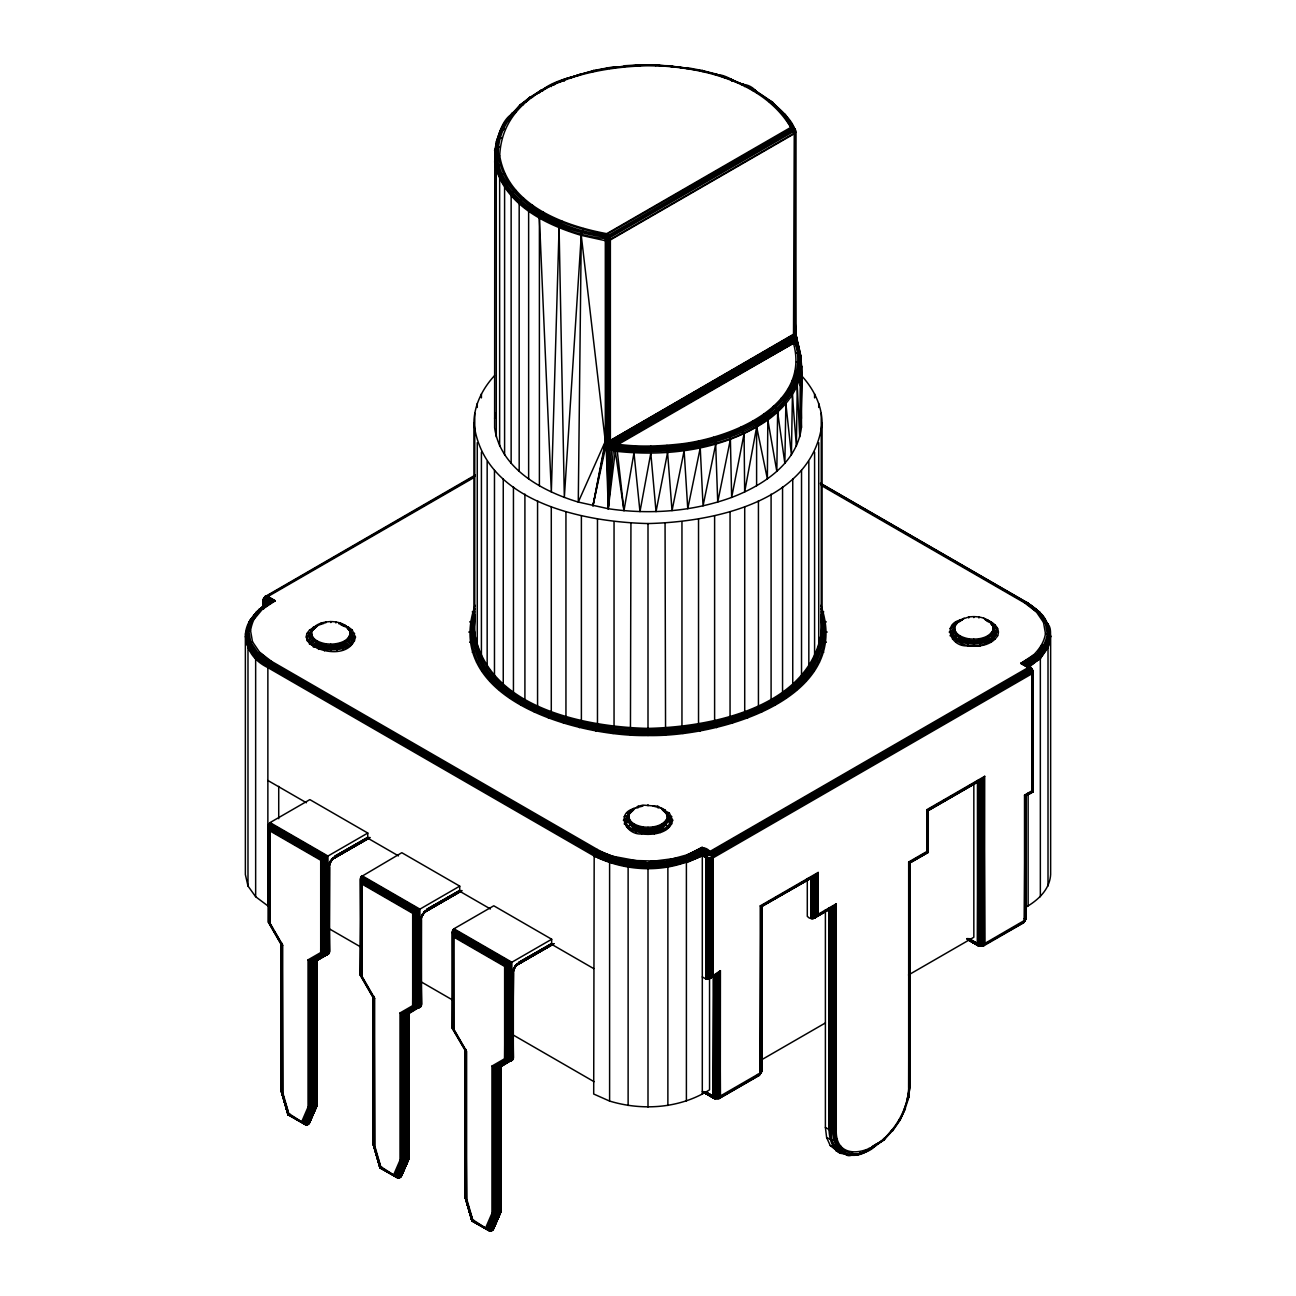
<?xml version="1.0" encoding="UTF-8"?>
<svg xmlns="http://www.w3.org/2000/svg" width="1296" height="1296" viewBox="0 0 1296 1296"><rect width="100%" height="100%" fill="white"/><g stroke="black" fill="none" stroke-linecap="round" stroke-linejoin="round"><path stroke-width="1.5" d="M263.396 609.331L264.368 597.618L262.91 599.951L262.91 607.937L262.91 599.951L265.307 596.29L267.867 596.549L275.238 600.793C260.739 607.63 245.43 618.257 245.365 636.255L245.365 874.541L247.99 886.01L255.652 896.719L267.867 905.888L267.867 667.602L268.92 664.038L271.48 661.333L597.31 849.447C629.321 867.121 670.486 867.38 702.254 849.026L710.483 852.233L1029.073 668.299L1029.073 667.213L1023.338 663.649L1020.875 663.358L1024.958 662.774C1036.055 656.699 1045.483 646.817 1047.233 633.841L1045.208 622.339L1037.869 611.566L1026.335 602.332L1024.52 602.818L821.308 485.498M309.955 1119.874L309.712 1122.336L316.775 1105.877L316.775 958.813L316.775 1105.877L309.29 1123.357L306.569 1125.025L288.781 1113.507L282.706 1092.479L282.706 945.238L270.038 923.287L268.547 922.509L268.661 824.677L270.038 822.604L309.857 799.616L367.789 833.053L367.691 838.123L331.549 859.248L328.925 863.849L327.953 868.595L327.256 954.601L325.328 954.812L320.711 952.56L320.711 860.22L367.789 833.053M268.92 867.753L268.855 921.748L272.743 928.503M274.703 931.889L281.524 943.699L281.281 1091.345L288.085 1114.835L305.613 1124.863L313.486 1108.517L313.729 962.102L328.666 953.743L329.395 952.317L328.909 863.833L328.536 941.042M268.985 823.77L326.43 856.931L326.398 954.779L325.474 857.482L268.661 824.677L268.596 922.153L281.702 944.995L281.621 1091.864L288.085 1114.835L289.948 1114.187M282.706 945.238L281.362 944.752L268.547 922.509L268.531 825.779L269.39 829.683L269.487 923.206L282.155 945.157L282.107 1092.22L288.036 1114.592L303.637 1123.6L311.267 1108.485L311.526 961.924L324.194 954.617L324.454 858.065L268.531 825.779L268.661 824.677M325.474 857.482L325.328 954.812L312.66 962.118L312.401 1108.598L304.657 1124.41L311.267 1108.485L310.279 961.47L322.947 954.164L322.461 859.216L268.888 828.29L269.033 923.044L269.39 829.683L321.505 859.766L320.711 952.56L308.043 959.866L310.279 961.47L310.149 1108.226L303.637 1123.6M330.48 861.694L328.779 867.98L328.666 953.743L314.588 961.924L314.458 1108.291L307.363 1124.928L304.074 1123.033M270.038 822.604L327.953 856.04L327.953 954.293L327.256 856.445L269.455 823.073M321.473 956.885L329.395 952.317L329.459 866.506L329.152 953.062L315.284 961.6L310.279 961.47M330.82 651.305L330.82 644.177C338.305 643.966 349.013 641.666 350.357 632.885L351.864 635.85L355.477 637.065C347.458 670.453 273.116 638.069 324.13 623.344M330.82 622.582L330.82 621.594C339.228 621.562 350.374 625.045 351.054 634.975C347.134 652.795 305.986 650.381 311.931 629.969C315.722 623.522 323.887 621.821 330.82 621.594M401.906 1172.977L401.663 1175.44L408.726 1158.98L408.742 1011.901L408.726 1158.98L401.242 1176.444L398.52 1178.113L380.732 1166.611L374.657 1145.567L374.657 998.325L361.989 976.39L360.499 975.596L360.936 876.857L401.809 852.703L459.74 886.14L459.643 891.211L423.5 912.335L461.992 890.595L424.278 912.481M459.74 886.14L412.679 913.324L412.679 1005.647L417.296 1007.899L418.349 1007.883L417.425 910.57L360.612 877.765L360.547 975.24L373.653 998.082L373.588 1144.951L380.036 1167.939L397.58 1177.951L405.437 1161.605L405.68 1015.189L421.362 1005.404L420.86 916.92L427.162 909.144L459.74 890.32M360.612 877.765L360.806 974.851L374.107 998.244L374.058 1145.308L380.003 1167.696L395.588 1176.703L403.218 1161.589L403.477 1015.011L416.162 1007.705L416.421 911.153L360.499 878.866L360.499 975.596L373.313 997.855L374.657 998.325M360.499 878.866L361.341 882.77L413.456 912.87L412.679 1005.647L400.01 1012.97L402.246 1014.557L402.1 1161.313L395.588 1176.703M421.378 917.519L421.103 1006.15L406.539 1015.011L406.409 1161.378L399.314 1178.015L396.041 1176.12M360.499 975.596L360.936 876.857L418.381 910.019L418.349 1007.883L420.617 1006.83L420.73 921.067L422.447 914.782M418.381 910.019L419.207 1007.689L419.224 909.533L361.406 876.161M407.592 1063.66L407.786 1013.456L407.851 1156.583L408.677 1158.089L402.651 1172.459L408.726 1158.98L408.677 1012.727L407.252 1014.687L404.627 1015.205L404.352 1161.686L396.608 1177.497L403.218 1161.589L402.246 1014.557L404.627 1015.205L421.362 1005.404L420.73 918.103L423.954 913.356L423.533 912.352M500.693 1064.988L500.677 1212.068L493.193 1229.531L490.487 1231.2L472.684 1219.698L466.625 1198.67L466.625 1051.429L453.956 1029.478L452.45 1028.684L452.579 930.868L453.956 928.778L493.776 905.791L551.691 939.244L551.61 944.298L515.468 965.423L553.959 943.699M551.691 939.244L504.63 966.411L504.63 1058.735L509.247 1060.987L511.159 1060.776L510.332 963.122L452.887 929.945L452.758 1027.939L464.454 1048.189M510.316 1060.97L509.393 963.657L452.579 930.868L452.45 1028.684L465.604 1051.186L465.539 1198.039L472.003 1221.026L489.532 1231.038L497.405 1214.708L497.648 1068.277L510.316 1060.97L510.332 963.122M452.579 930.868L452.515 1028.327L466.074 1051.331L466.025 1198.395L471.955 1220.783L487.555 1229.791L495.169 1214.676L495.445 1068.115L508.113 1060.792L508.372 964.256L452.45 931.97L452.936 1029.235L453.308 935.874L452.45 931.97M453.308 935.874L453.389 1029.38L453.308 935.874L505.424 965.957L504.63 1058.735L491.962 1066.057L494.197 1067.661L494.068 1214.401L487.555 1229.791M512.568 1009.211L512.811 970.007L513.313 1058.508L498.49 1068.098L498.361 1214.482L491.265 1231.103L487.993 1229.207M551.691 943.423L519.113 962.231L515.5 965.439L513.54 970.024L512.584 1059.917L511.159 1060.776L511.175 962.636L453.373 929.248M513.362 1057.682L512.681 971.206L513.313 1058.508L513.346 970.607M968.161 939.875L978.512 945.869L983.632 945.869L1023.451 922.865L1025.849 919.204L1025.93 795.938L1033.252 791.791L1033.252 671.782L1031.276 671.506L712.687 855.441L709.544 858.681L709.43 978.755L706.628 979.322L702.302 976.957M703.744 1092.382L714.226 1098.441L719.345 1098.441L759.164 1075.453L761.562 1071.792L761.611 906.682L815.443 875.659L818.165 872.451L818.165 914.247C816.221 918.508 810.713 920.516 807.295 916.337L807.295 878.526M719.458 1097.599L760.104 1074.125L761.562 1071.792L761.643 906.714L761.724 1071.014L759.748 1074.919L718.6 1098.684L714.971 1098.684L702.967 1091.767L714.971 1098.684M868.838 1148.353L868.352 1150.168C852.865 1162.382 828.306 1151.804 831.319 1130.306L831.497 908.14L836.26 903.798L836.26 1129.545C834.997 1161.686 869.519 1154.023 884.52 1138.034L884.115 1139.881L872.467 1146.263M868.725 1149.374C853.789 1160.892 832.68 1148.71 835.191 1130.015L835.466 904.997L817.371 915.446L817.371 873.65L760.882 906.26L760.104 1074.125L761.724 1071.014L761.724 906.763L760.234 905.888L818.165 872.451M909.063 1088.008L909.727 862.601L927.92 852.201L927.823 810.356L982.951 778.621L984.701 776.304L984.571 944.525L983.632 945.869L978.512 945.869L968.031 939.794M967.108 938.531L977.573 944.525L979.744 944.282L979.938 780.629L982.951 778.621L983.632 943.99L984.571 944.525L978.512 943.99L968.695 938.563M268.888 828.29L268.693 922.817L268.531 825.779M360.644 975.904L360.855 881.377L414.428 912.303L414.914 1007.251L402.246 1014.557M417.425 910.57L417.296 1007.899L416.421 911.153M452.596 1028.992L452.806 934.465L506.38 965.407L506.866 1060.339L494.197 1067.661L495.169 1214.676L488.56 1230.584L496.319 1214.773L496.579 1068.309L509.247 1060.987L509.393 963.657M494.197 1067.661L499.203 1067.791L513.054 1059.237L513.378 972.68M796.311 338.45L798.514 346.826L796.311 338.45C806.193 367.141 800.021 397.937 801.382 427.696C796.91 463.514 762.728 485.627 731.657 497.421C692.372 511.742 649.474 514.771 608.245 508.712L608.375 447.476L605.313 441.353L581.256 235.37C546.831 225.083 507.951 206.307 496.287 169.371C494.732 164.948 492.415 156.006 499.721 155.812C502.702 82.798 597.748 65.108 655.776 65.723C707.454 67.781 769.549 84.029 794.254 133.763L793.492 343.229C810.778 405.94 731.722 437.319 682.927 443.669C659.632 446.359 635.445 447.46 612.376 443.345C611.356 442.795 610.384 441.839 610.367 440.608L610.367 239.938L609.298 236.374L606.739 233.669C563.711 225.698 507.757 205.157 499.721 155.812M245.365 636.255L247.617 645.894L255.652 658.433L267.98 666.452L593.811 854.566C622.436 868.223 655.954 870.313 686.2 860.998C693.311 860.22 702.254 848.086 706.984 858.292L706.628 979.322L705.931 857.822L708.604 852.233L1028.133 667.602L1031.276 667.894L1033.252 671.782L1031.762 673.871L713.173 857.822L708.215 858.584L702.302 855.733C668.315 871.576 627.685 871.592 593.698 855.733L267.867 667.602C236.714 652.39 241.688 618.014 268.79 602.851C270.459 601.247 272.905 600.809 275.125 600.793L267.867 596.549L264.724 600.437L264.222 606.836L262.91 599.951M704.57 1092.123L713.286 1097.113L715.457 1096.87L715.651 975.013L720.414 970.688L720.284 1097.113L719.345 1098.441L714.226 1098.441L702.319 1091.54M761.562 1071.792L761.368 906.552L761.044 1072.505L719.345 1096.578L719.62 971.887L709.43 978.755L717.692 973.895L718.114 1096.87L720.284 1097.113L713.286 1097.113L704.765 1092.155M845.802 1150.637L842.935 1153.165L840.65 1153.375L834.916 1148.062L831.303 1140.091L830.072 1130.015L830.558 908.318L831.497 908.14L832.631 1130.42C832.437 1141.371 838.026 1154.153 850.208 1155.416L852.557 1152.727M860.414 1151.95L859.459 1153.958C844.636 1158.948 832.648 1144.336 833.96 1130.306L834.511 906.131L812.446 918.767L812.446 876.955L815.443 875.659L815.443 917.455M967.351 938.579L977.573 944.525L984.701 943.52L983.907 777.503L927.418 810.113L927.418 851.926L909.306 862.375L908.674 1087.749C907.945 1107.853 897.367 1126.467 882.738 1139.864M907.556 1098.117L909.484 1087.133L909.808 862.666L909.986 1086.421L908.674 1087.749L908.674 862.002L926.77 851.553L926.77 809.741L984.701 776.304M968.306 939.94L978.512 945.869L977.573 944.525L978.512 943.99L978.982 780.808L979.938 780.629L981.072 944.379L984.215 945.335L977.945 945.335L967.513 939.325M983.632 943.99L983.907 777.503M984.701 943.52L1025.33 919.917L1025.654 795.776L1025.849 919.204L1024.391 921.537L982.012 945.999L979.258 946.096L967.253 939.179M266.927 596.144L271.852 601.198L262.343 609.282L253.886 619.472L250.582 619.974L247.066 631.622L249.14 643.399L256.64 654.415L269.665 662.936L595.512 851.067C628.333 868.304 669.449 867.316 702.286 850.743L707.729 853.157L711.358 853.157L1029.947 669.206L1029.947 667.116L1024.958 662.774L1023.16 663.617L1029.947 669.206L1031.762 673.871L1031.762 790.933L1024.52 795.112L1026.011 795.971L1026.011 918.443L1024.391 921.537L1025.168 795.485L1032.41 791.305L1032.572 670.307L1031.276 667.894L1023.338 663.649C1033.382 656.165 1043.572 646.591 1045.467 633.55L1043.491 622.323L1036.33 611.809L1025.46 602.413L1037.869 611.566C1046.196 615.551 1048.837 627.928 1050.635 636.255L1050.635 874.541C1049.728 889.753 1037.707 900.542 1025.249 907.573M1025.573 795.728L1032.896 791.597L1033.09 671.02L1031.632 668.687L1023.16 663.617M315.576 1026.626L315.819 960.368L315.884 1103.495L316.726 1105.002L310.684 1119.371L316.775 1105.877L316.726 959.639L315.997 1107.383L309.29 1123.357M361.989 976.39L361.989 884.05L361.341 882.77L360.985 976.147L360.58 880.097L415.384 911.752L416.162 1007.705M408.434 1013.472L407.948 1160.487L401.242 1176.444M420.552 976.131L420.73 918.103L421.411 1004.578L421.249 918.815L420.925 1002.877L420.471 1002.132M499.608 1100.693L499.738 1066.559L499.802 1209.67L500.677 1212.068L493.193 1229.531L500.434 1212.878L500.548 1066.138M710.872 858.584L711.423 977.2L712.103 858.292L713.043 856.656L710.872 858.584L710.451 978.075L709.544 858.681C692.339 846.936 708.766 842.675 713.173 857.822L713.173 1096.108L714.226 1098.441L703.226 1091.912M713.286 1097.113L714.226 1096.578L714.695 975.208L715.651 975.013L716.785 1096.967L719.928 1097.906L713.659 1097.906L703.436 1091.961M718.114 1096.87L718.664 973.021L708.912 978.545M796.603 343.975L795.112 321.489M796.457 361.908L800.069 363.172L801.576 366.136L801.382 427.696L800.782 355.363M835.466 904.997L836.26 1129.545L832.631 1130.42L829.019 1129.545L829.019 907.978L829.019 1129.545C829.294 1138.601 832 1148.936 840.65 1153.375M816.415 916.58L816.415 874.784L761.287 906.503L814.423 876.339L814.423 918.135L833.539 907.006L832.631 1130.42L832.518 907.686M974.641 782.768L978.156 780.743L977.573 944.525M984.571 944.525L982.4 944.282L982.951 778.621M269.487 923.206L269.39 829.683M322.947 954.164L323.433 858.665L268.612 827.01M414.914 1007.251L415.384 911.752M506.866 1060.339L507.352 964.84L452.531 933.185M820.368 483.214L1027.08 602.559L1038.987 611.777L1046.455 622.728L1048.513 634.441C1046.763 647.87 1036.719 657.639 1025.784 664.524L1030.693 667.359L1030.693 670.307L712.103 854.242C703.226 854.048 696.973 850.387 708.215 858.584L707.454 979.387L706.984 858.292M967.707 939.373L977.945 945.335L981.072 944.379L981.979 779.512L928.147 810.535M281.993 943.261L281.621 1091.864L288.295 1114.123L302.681 1122.433L309.047 1107.756L309.047 960.741L321.716 953.419L322.461 859.216M373.961 996.349L373.588 1144.951L380.246 1167.21L394.648 1175.537L400.999 1160.843L400.999 1013.828L413.667 1006.522L414.428 912.303M465.912 1049.436L465.539 1198.039L472.198 1220.314L486.599 1228.624L492.95 1213.947L492.95 1066.916L505.634 1059.61L506.38 965.407M720.414 970.688L712.379 976.066L713.173 857.822M713.659 1097.906L716.785 1096.967L717.692 973.895M763.846 413.975L766.665 416.502L767.831 420.001L767.362 478.856L756.491 426.076L752.992 420.957M419.207 1007.689L419.92 921.683L420.892 916.936M511.159 1060.776L511.871 974.77L512.843 970.024L515.5 965.439M715.651 975.013L708.41 979.193L709.544 858.681L1033.252 671.782L1031.632 668.687L1033.252 671.782M493.857 1226.065L493.63 1228.527L500.434 1212.878L500.207 1065.296L500.288 1210.334L496.708 1219.066M801.576 366.136L800.345 375.824L799.713 436.93L797.283 385.382L795.825 382.223L792.31 380.506M650.705 446.051L650.803 453.195L639.965 511.612L633.987 452.839L634.457 445.711M773.307 406.328L776.369 408.677L777.632 412.096L776.822 471.355L767.831 420.001C782.8 409.066 795.971 394.259 800.345 375.824M499.721 146.837L496.109 147.955L494.78 149.785L494.618 427.696C500.305 468.779 542.295 491.216 578.275 502.07L605.313 441.353L608.942 441.952C609.881 445.014 613.445 446.245 616.361 446.375C658.919 450.797 703.177 446.699 742.478 428.944C771.914 415.789 803.439 388.525 798.417 352.949C796.1 345.983 794.335 338.904 795.55 331.517C796.019 334.724 796.1 337.948 796.489 341.123C807.619 369.797 790.933 400.594 766.665 416.502C723.038 446.278 667.57 452.936 616.037 447.557C612.603 447.25 608.326 445.257 608.018 441.369L608.018 240.716L795.582 132.419C793.33 119.718 780.305 110.711 772.011 101.704L769.063 101.687M797.283 385.382L796.36 446.002L792.277 393.563L787.628 389.497M781.261 398.147L784.517 400.286L785.862 403.623L784.858 463.304L777.632 412.096M792.439 394.681L791.402 454.831L785.862 403.623M494.78 159.052C496.967 180.468 511.839 198.045 528.768 210.163C552.922 225.763 581.499 237.767 610.238 238.788L609.282 240.424L609.282 441.077C610.448 443.977 613.64 445.403 616.669 445.306C663.293 450.004 712.46 444.771 753.932 421.637C782.039 406.96 806.42 374.787 794.902 342.047C795.177 339.309 794.578 336.506 795.08 333.801L795.582 132.419L795.388 129.811L784.987 114.388L781.731 114.064M800.264 385.738L800.96 356.432L795.76 333.59L795.388 129.811L794.254 133.763L610.367 239.938L605.313 240.683L581.256 235.37L578.275 502.07L608.245 508.712L615.292 451.057L617.366 450.247C681.826 455.836 774.862 445.16 800.167 374.738L798.854 372.762L795.274 371.272M797.769 348.851L797.218 342.031L794.95 340.621L615.568 444.301L613.3 450.441L608.245 508.712L607.111 446.083L610.222 444.074L610.432 441.191L605.54 442.973L592.952 505.845L606.155 444.56L610.238 442.681M767.831 420.001C724.237 449.696 668.849 456.791 617.333 451.413C612.895 450.862 608.342 448.643 606.155 444.56L608.245 508.712L609.865 448.675L613.364 443.783L794.075 339.244L796.619 339.536L798.336 345.757M562.043 221.211L559.078 227.804L551.335 491.962L539.395 218.214L540.448 214.634L543.008 211.945M633.987 452.839L623.975 510.64L617.333 451.413L618.354 444.35L793.492 343.229L797.834 344.817L795.874 341.577L795.55 331.517M501.341 137.911L496.967 139.595C484.186 200.945 561.784 233.507 609.881 237.573L793.768 131.398L794.885 128.871L790.625 127.494L606.739 233.669L605.313 240.683L605.313 441.353L606.593 445.338L794.221 336.344L795.76 333.185L796.003 343.505L797.186 342.452L795.744 332.294M306.148 637.065L309.76 635.85L311.267 632.885C312.012 639.851 319.772 642.719 325.75 643.788L324.437 650.819M623.327 820.19L626.956 818.975L628.447 816.01C629.208 822.976 636.952 825.844 642.946 826.913L641.617 833.944C626 835.191 615.438 813.386 633.971 808.607M949.174 632.075L952.787 630.844L954.293 627.896C955.039 634.862 962.798 637.729 968.776 638.798L967.448 645.829C950.324 647.044 941.771 623.457 961.502 619.747L962.167 620.266M325.717 622.971L325.75 621.983M968.728 617.981L968.776 616.993C978.431 615.568 992.898 618.111 994.064 629.986C990.144 647.806 949.012 645.392 954.958 624.98L960.012 619.909L968.776 616.993M617.333 451.413C614.45 451.008 606.074 448.513 609.46 445.97L612.101 443.2L794.173 337.559L795.841 335.437L795.517 339.439M607.014 444.334L610.481 447.962L617.366 450.247L608.375 447.46L609.881 448.675C613.186 449.939 615.713 443.362 611.534 442.795L610.222 444.074L613.364 443.783L793.865 341.14L797.186 342.452L797.882 344.914L795.776 333.38M608.245 508.712L611.518 449.663L609.979 448.74L613.429 443.815L614.045 444.982L615.568 444.301L793.492 343.229L794.205 336.814L795.987 335.583M609.606 1101.065L593.698 1094.018L594.184 853.351L595.512 851.067L611.275 857.174L628.997 861.403L631.103 860.414L667.003 861.403L669.838 859.604L687.479 854.728L702.238 848.394L709.544 851.553L702.173 847.292L684.725 857.174L650.56 861.548L648 862.844L612.895 856.283L610.432 858.875L609.606 862.78L609.606 1101.065C642.541 1111.061 680.076 1108.469 709.544 1089.839L709.544 978.836M796.797 340.232L794.092 339.017L796.279 337.559L796.068 336.247M608.018 240.716L605.362 239.517L606.658 240.813L606.658 441.466L607.921 445.678L612.263 448.384C651.661 453.276 692.469 450.441 730.021 436.946C764.737 424.667 805.529 396.106 800.28 354.375L795.857 352.528M321.035 642.654L318.476 649.393M638.231 825.779L635.672 832.518M964.062 637.664L961.502 644.404M607.111 446.083C611.647 447.817 611.145 443.491 609.282 441.077L795.582 333.072L795.55 130.864L784.987 114.388M801.527 375.678C813.418 388.573 821.956 405.227 822.085 423.047L822.085 627.896C812.851 706.612 713.189 726.91 648 728.401C582.811 726.91 483.149 706.612 473.915 627.896L473.915 423.047C474.044 405.227 482.582 388.573 494.473 375.678M820.903 605.329C854.113 699.937 716.72 737.1 648 735.529C579.28 737.1 441.887 699.937 475.097 605.329M822.085 423.047C812.851 501.763 713.189 522.077 648 523.552C582.811 522.077 483.149 501.763 473.915 423.047M320.954 624.105L321.035 623.117M641.617 833.944C652.747 835.337 670.016 833.441 672.673 820.19L668.234 818.1L664.929 810.373L657.769 806.242L642.946 805.108L638.231 806.242L637.891 807.991M964.062 618.127L959.526 621.724M607.873 444.01L609.493 444.658L610.643 441.725L794.869 335.632L795.938 337.511L795.29 339.034M564.343 81.13L564.44 80.125L558.868 82.474M265.307 596.29L265.307 599.238L269.455 602.3L256.462 611.955L249.107 621.967L257.094 611.485M316.985 640.872L315.932 644.436L313.373 647.141M329.395 952.317L329.427 864.432M636.012 65.497L655.954 64.849L687.577 68.137L665.95 65.853M634.181 823.997L633.112 827.561L630.553 830.266M908.334 1097.809L910.165 1085.659L910.165 862.861L908.674 862.002M960.012 635.866L958.959 639.446L956.383 642.152M551.335 86.589L551.448 85.585M623.992 66.938L624.364 65.756L640.094 64.8L640.224 65.723M655.776 65.723L655.906 64.8L659.988 65.497M332.327 859.394L334.708 857.855L335.194 856.04L367.789 837.232M426.092 911.477L427.162 909.144L459.724 890.627M539.395 92.794C548.532 82.717 567.923 77.63 580.592 74.941M516.245 965.585L518.627 964.046L519.113 962.231L551.691 943.731M634.052 809.044L638.231 806.242M876.08 1144.174C873.164 1150.475 862.083 1153.926 855.846 1154.428L852.363 1154.785M959.882 620.93L960.012 619.909M313.891 638.523L312.595 641.925L309.452 644.193M631.071 821.648L629.775 825.05L626.632 827.318M956.902 633.533L955.606 636.919L952.479 639.187M607.419 445.014L606.658 441.466L609.071 446.294L615.292 445.208L793.849 341.285L796.781 342.743M520.441 104.717L511.142 115.247L520.441 104.717L541.193 90.218L543.008 90.704M630.439 735.043L630.941 523.066M313.891 627.248C293.317 654.788 368.307 654.788 347.749 627.248M634.181 808.04L631.071 810.373L627.669 815.816L624.17 816.512M956.318 624.137L956.902 622.258M311.931 635.801L310.489 638.993L306.99 640.759M629.127 818.926L627.669 822.118L624.17 823.883M954.958 630.812L953.5 633.987L950 635.753M793.751 341.982C793.395 340.054 796.505 342.646 794.788 343.229L793.751 341.982L794.902 342.047M631.071 810.373L629.127 813.094C621.805 835.661 674.195 835.661 666.873 813.094M494.78 149.785L494.618 150.854C497.356 138.348 501.908 116.413 515.711 112.412M496.287 145.654L496.967 139.595M473.915 627.896C481.367 707.405 582.811 728.141 648 729.583C713.545 729.032 827.399 703.436 821.243 618.046L822.733 620.914L826.33 621.934M702.302 1094.018L702.302 854.485L709.544 858.681M618.354 444.35C613.964 444.058 615.276 449.955 611.534 449.663L613.186 450.392C617.674 442.859 612.23 448.157 608.245 444.609L608.699 443.621L605.54 442.973M494.618 418.414L495.623 412.873M592.952 505.845L605.313 441.353M666.922 445.37L667.586 452.482L656.035 511.612L650.803 453.195M740.875 427.226L744.082 433.706L731.657 497.421L730.393 439.36L727.655 432.686M682.927 443.669L684.126 450.716L672.025 510.64L667.586 452.482M730.393 439.36L717.725 502.07L715.651 442.94L713.464 437.287M698.495 440.964L700.245 447.914L687.755 508.712L684.126 450.716M715.716 444.123L703.048 505.845L700.245 447.914M335.194 856.04L367.74 837.832L335.081 857.061L331.339 860.447L335.194 856.04L367.772 837.54M420.163 919.366L425.282 910.505M519.113 962.231L551.659 944.023L518.999 963.236L515.257 966.622L517.234 963.592M1048.01 886.01L1048.01 647.725C1049.938 641.261 1054.328 623.036 1043.491 622.323M311.931 629.969C307.525 650.9 354.116 650.867 349.693 629.969M421.362 1005.404L421.411 919.593M627.669 815.816C625.061 836.681 670.939 836.681 668.331 815.816L664.929 810.373M629.127 813.094C625.352 832.858 665.852 834.122 667.553 816.01L667.537 821.129L671.83 823.883M954.958 624.98C951.183 644.744 991.683 646.007 993.384 627.896L993.368 633.015L997.661 635.753C1000.885 627.993 992.801 621.74 986.159 619.747L985.511 620.266M926.77 809.741L928.26 810.616L928.26 852.412L910.084 862.812L909.986 1086.421L910.084 862.812L928.147 852.347L927.92 810.405M1029.656 666.468L1040.348 658.433L1048.01 647.725L1050.635 636.255M1025.849 919.204L1025.93 795.938M267.867 604.908L264.238 602.818L268.11 603.806L262.748 600.728L264.724 596.824L475.357 475.016M593.017 71.717L593.487 70.567L594.783 71.296M474.952 614.353C459.448 703.145 581.774 732.321 648 732.224C714.226 732.321 836.552 703.145 821.048 614.353M475.081 616.183C463.223 702.675 582.925 731.041 648 730.879C713.075 731.041 832.777 702.675 820.919 616.183M615.568 444.301C618.662 445.549 613.802 452.984 613.559 449.437M328.925 863.849L329.832 863.039M512.843 970.024L514.399 967.869M892.134 1130.922L899.667 1120.165L905.207 1108.274L899.91 1120.311L892.588 1130.938L891.437 1130.663M628.997 861.403L628.123 867.202L628.123 1105.488M328.212 866.279L329.621 864.999M512.114 972.47L513.54 971.19M908.82 1097.372L908.253 1095.671L906.698 1100.871M1023.338 663.649L1029.947 667.116L1024.601 664.006L1024.958 662.774M255.992 612.603L259.443 609.282L262.343 609.282L273.521 600.874L266.927 597.229L272.662 601.004C260.237 606.22 252.688 617.576 250.533 630.601L245.803 633.096L247.909 645.068L255.539 656.262L267.98 666.452L255.28 657.137L256.64 654.415L259.67 652.342L271.48 661.333M613.04 733.552L614.045 726.473L614.045 521.624M329.476 865.534L330.091 863.428M513.378 971.708L513.994 969.619M904.3 1109.068L908.771 1096.27L909.986 1084.882L909.727 862.601M908.966 1096.853L904.997 1109.084M247.99 886.01L247.99 647.725L245.511 633.874L250.582 619.974M249.901 620.509L246.337 632.286L248.427 644.177L256.009 655.306L268.353 665.237L594.184 853.351L609.8 860.998M1047.379 623.344L1049.468 635.202C1047.654 648.567 1037.966 658.741 1026.545 664.994L1030.693 667.359C1019.644 664.994 1037.043 662.434 1040.348 658.433L1046.812 648.648L1050.408 636.757C1050.197 621.497 1038.89 609.46 1026.335 602.332L1038.987 611.777M607.532 443.329L611.534 442.795L610.432 441.191L794.869 335.632L794.221 336.344L609.719 441.596L795.08 333.801C794.14 335.081 799.065 335.632 794.075 339.244L610.222 443.329M794.95 339.017L795.501 337.543L794.221 336.344M671.231 66.647L671.798 65.821L672.008 66.938M247.617 645.894L249.14 643.399L252.509 641.828L259.67 652.342L270.54 662.013L596.371 850.144L611.275 857.174M261.387 609.007L258.147 611.064L269.455 602.3M496.287 141.637L500.305 130.556L504.581 129.13M501.082 129.811C475.178 193.298 559.71 232.778 609.298 236.374L793.184 130.199L794.108 128.142M795.76 333.59L610.367 440.608M316.37 1104.143L316.305 959.121L316.516 1106.703L308.043 1124.636L314.896 1108.112L315.284 961.6L315.284 1107.918L308.707 1124.118L316.516 1106.703L316.629 959.963M407.948 1014.136L407.948 1160.487L400.01 1177.724L406.847 1161.216L407.252 1014.687L407.252 1161.005L400.675 1177.205L408.467 1159.79L408.596 1013.051M499.916 1067.24L499.916 1213.574L491.962 1230.827L498.814 1214.303L499.203 1067.791L499.203 1214.109L492.626 1230.309L499.916 1213.574L500.645 1065.814L500.677 1212.068L494.602 1225.643M311.38 1116.374L313.519 1111.142M611.242 444.253L612.7 445.046L794.059 339.374L794.934 341.35M404.757 1165.979L408.321 1157.231L408.256 1012.208L408.467 1159.79L401.663 1175.44M305.613 1124.863L312.401 1108.598L311.526 961.924M397.58 1177.951L404.352 1161.686L403.477 1015.011M489.532 1231.038L496.319 1214.773L495.445 1068.115M288.797 1114.754L306.569 1125.025L313.486 1108.517L312.66 962.118M380.036 1167.939L373.183 1143.85L373.232 997.191L373.232 1144.433L380.036 1167.939L398.52 1178.113L405.437 1161.605L404.627 1015.205M471.955 1220.783L465.183 1197.536L465.118 1050.635L465.183 1197.536L472.003 1221.026L490.487 1231.2L497.405 1214.708L496.579 1068.309M494.602 1225.546L500.629 1211.193L494.618 1224.412M465.28 1050.943L466.625 1198.67L465.183 1197.536L465.442 1049.89L465.134 1196.937L472.003 1221.026M474.952 608.634C447.412 700.861 580.77 735.998 648 734.621C715.23 735.998 848.588 700.861 821.048 608.634M301.984 1121.137L308.043 1107.108L308.043 959.866M393.935 1174.225L400.01 1160.212L400.01 1012.97M485.887 1227.312L491.962 1213.299L491.962 1066.057M595.982 731.074L597.472 724.075L597.472 519.226M609.055 444.155L609.493 443.183L607.241 442.406L609.282 441.077L609.606 442.438M307.363 1124.928L314.896 1108.112L314.588 961.924M399.314 1178.015L406.847 1161.216L406.539 1015.011M491.265 1231.103L498.814 1214.303L498.49 1068.098M316.516 626.713L316.872 625.919L310.489 632.691L306.99 633.388M311.445 1116.569L316.726 1105.002M402.651 1171.325L408.677 1158.089M306.569 1125.025L314.458 1108.291L313.729 962.102M398.52 1178.113L406.409 1161.378L405.68 1015.189M490.487 1231.2L498.361 1214.482L497.648 1068.277M330.01 863.703L333.331 857.417M513.929 969.894L515.84 966.038M905.45 1108.663L899.878 1120.295L898.906 1119.728M532.607 97.378L529.789 97.281L525.625 101.169M610.87 447.655L612.619 445.014L608.715 445.192M1025.784 891.68L1026.011 918.443L1024.034 922.331L982.012 945.999M609.574 68.526L608.634 67.732L630.05 65.853M264.368 597.618L262.748 600.728L262.748 608.731M1048.01 628.819L1048.01 624.785L1040.639 613.51L1028.02 603.887L820.498 484.088M302.681 1122.433L310.149 1108.226L309.047 960.741M394.648 1175.537L402.1 1161.313L400.999 1013.828M486.599 1228.624L494.068 1214.401L492.95 1066.916M1028.117 667.294L1037.788 659.534L1033.657 654.869L1020.875 663.358L1028.133 667.602L1020.762 663.358L1037.432 653.524L1042.114 644.679L1045.013 646.024L1046.812 648.648L1040.186 657.299L1029.51 666.452M795.08 334.562L794.092 339.017M797.04 344.039L797.38 342.776M506.007 121.079L499.64 132.548L505.246 121.775L509.377 120.609M506.995 120.625C467.095 184.21 556.697 232.373 608.553 235.273L792.439 129.098L793.087 127.656L784.031 113.983L771.152 101.396M686.426 68.526L687.091 67.651L702.513 70.567L702.983 71.717M579.425 727.655L581.386 720.754L581.386 515.905M330.626 861.759L331.922 859.847M422.577 914.846L423.889 912.951M794.237 335.632L794.853 334.724L610.432 441.191M583.475 228.533L581.337 234.203L564.343 497.421L559.078 227.804M328.666 953.743L327.953 868.595L329.281 867.267M420.617 1006.83L419.92 921.683L421.249 920.354M512.584 1059.917L511.871 974.77L513.2 973.442M642.946 826.913C651.353 827.901 661.981 826.783 666.873 818.926M956.756 623.279C936.992 649.409 1010.669 649.409 990.905 623.279L990.76 622.258M968.776 638.798C977.184 639.787 987.827 638.669 992.72 630.812M967.448 645.829C978.059 647.077 991.489 645.667 997.661 635.753M563.533 723.314L565.947 716.526L565.947 511.693M257.807 611.226L251.375 619.601L247.892 631.136L249.934 642.784L257.369 653.686L269.665 662.936L258.131 653.087L250.792 642.33L248.767 630.812L252.218 619.423L258.568 611.129M512.471 112.687L504.598 123.719L513.427 112.298L521.332 104.393L523.471 104.636M255.733 613.316L270.734 601.587L266.053 598.153L266.053 596.063M796.635 341.95L795.809 336.442L794.254 334.741M288.295 1114.123L282.107 1092.22L281.702 944.995M380.246 1167.21L374.058 1145.308L373.653 998.082M472.198 1220.314L466.025 1198.395L465.604 1051.186M611.194 444.852L612.376 443.345L610.61 443.734M701.217 71.296L702.513 70.567M594.184 853.351C627.556 869.195 669.821 870.863 702.302 852.201L706.984 854.242L702.286 850.743C670.356 869.908 627.75 868.271 594.751 852.152L268.92 664.038L256.009 655.306M281.993 1089.596L281.281 1091.345L288.036 1114.592M373.961 1142.683L373.183 1143.85L380.311 1167.971L373.442 1143.25L380.198 1165.963M554.558 84.71L551.772 84.807L565.153 78.894L593.876 70.47M548.435 718.097L551.286 711.455L551.286 506.623M597.31 849.447L595.512 851.067L610.432 858.875M892.377 1129.739L883.516 1140.01L873.407 1146.668M884.115 1139.881L892.717 1130.323M423.954 913.356L427.032 910.148L459.707 890.935L427.162 909.144M840.618 1145.842L836.098 1148.175L830.25 1145.551L826.637 1137.564L825.39 1127.455L825.39 909.922M511.304 114.21L522.466 103.68M954.293 626.956L950 628.382M868.352 1150.168L865.226 1150.443M609.881 448.675L610.772 447.59L609.088 446.909M715.408 74.941C724.707 73.24 735.124 82.863 744.228 84.807L716.575 74.18M626.632 813.078L630.472 812.268M534.325 712.055L537.565 705.591L537.565 500.742M1031.276 671.506L1031.276 667.894L1027.21 665.561L1037.011 657.704L1025.784 664.524M519.761 105.332L529.789 97.281M519.178 107.212L522.337 104.701M525.479 102.19L528.638 99.695M342.484 625.255L348.251 627.005L352.172 629.953L355.477 637.065M1028.068 667.051L1037.788 659.534L1028.052 666.986L1037.788 659.534L1027.89 666.517L1039.878 656.408L1046.471 647.806L1050.052 635.963L1047.946 624.008M1046.812 648.648L1048.01 647.725M314.005 628.366C288.781 655.825 372.843 655.825 347.62 628.366M313.697 628.933L315.932 627.248L313.373 627.005M633.112 810.373L631.492 810.518C600.129 840.602 695.871 840.602 664.508 810.518L662.888 810.373M633.695 809.838C599.157 839.176 696.843 839.176 662.305 809.838M629.775 812.9L632.011 811.215M957.031 623.376C931.808 650.835 1015.853 650.835 990.63 623.376M521.284 705.235L523.843 702.529L524.912 698.965L524.912 494.116M331.549 859.248L370.04 837.508L333.396 858.616L369.166 837.491M884.633 1138.86L866.165 1150.848L856.818 1154.817M884.504 1139.492L874.265 1146.749M262.748 608.812L262.748 600.728L264.724 600.437L268.645 603.013L258.39 610.367L268.11 603.806M837.362 1138.649L832.534 1140.286L826.637 1137.564M263.023 607.743L258.147 611.064L266.36 605.264M264.724 596.824L264.724 600.437L268.402 603.304L258.39 610.367L268.223 603.596L262.91 601.49L262.926 607.549M260.123 609.039L270.734 601.587L265.307 599.238L269.179 602.51L258.844 609.736L268.645 603.013M259.443 609.282L270.734 601.587L259.443 609.282L270.216 601.83L265.307 599.238L269.811 602.057M258.147 611.064L264.692 606.512M1029.947 667.116L1025.185 664.232L1036.201 656.651M728.87 79.429L730.847 78.894M258.844 609.736L268.79 602.851L264.724 600.437L269.179 602.51M1026.497 664.945L1037.011 657.704M1027.21 665.561L1037.497 658.643L1027.372 665.739L1031.276 667.894L1027.598 666.014M262.343 609.282L275.238 600.793M529.157 97.848L541.193 90.218M530.307 97.686L546.329 88.241M617.641 447.622L612.02 448.805M509.474 697.702L512.276 695.158L513.443 691.659L513.443 486.81M532.607 205.27L529.789 207.814L528.638 211.313L528.638 478.856M334.222 857.515L347.814 849.366M429.575 908.561L439.781 902.453M444.884 899.392L449.971 896.33M521.527 961.664L526.63 958.603M530.032 956.561L533.434 954.52M536.836 952.479L541.939 949.433M425.347 911.72L461.133 890.579M712.687 855.441L706.417 855.441L701.136 851.974L702.286 851.294L706.984 854.242L699.937 850.435L687.479 854.728L690.233 860.544C659.777 873.229 623.052 870.685 593.698 855.733M335.081 857.061L367.691 838.123L398.488 855.895M427.032 910.148L459.643 891.211L490.439 908.982M702.302 855.004L706.045 856.656L702.302 855.198L690.233 860.544L702.302 854.485L690.233 860.544L702.302 855.004L706.045 856.656M518.999 963.236L551.61 944.298L593.698 968.598M369.506 837.734L334.708 857.855L369.052 838.188M461.473 890.822L426.676 910.942L461.02 891.275M553.424 943.909L518.627 964.046L552.971 944.379M266.117 596.614L475.227 475.875M474.417 477.284L267.867 596.549L273.521 600.874L270.572 601.781L271.399 601.344L266.053 598.153L271.852 601.198L270.572 601.781M268.402 603.304L263.428 602.203L263.444 608.261M610.902 442.13L612.117 443.183L794.14 338.143L796.295 338.191L796.667 339.665L796.279 337.559M334.255 857.531L356.854 844.49M360.337 842.481L363.82 840.488M426.206 910.618L460.987 890.563M521.64 961.713L552.938 943.65L517.298 964.807L553.829 943.731M766.066 903.199L769.565 901.174M774.83 898.144L778.329 896.119M783.594 893.074L787.093 891.065M790.592 889.04L794.092 887.015M799.357 883.985L802.856 881.96M806.355 879.935L812.446 876.955M930.852 808.056L927.353 810.081L927.353 851.877M934.351 806.031L937.867 804.006M943.115 800.977L946.615 798.952M950.13 796.927L953.629 794.902M958.878 791.872L962.377 789.847M965.893 787.822L971.141 784.793M928.26 810.616L980.959 780.192L981.072 944.379M503.804 1063.984L510.138 1060.322M818.165 914.247L836.26 903.798M814.909 916.807L811.62 918.702L810.923 876.631L810.923 918.427M824.774 911.104L830.558 908.318L831.319 1130.306M912.546 860.431L915.835 858.535M919.123 856.64L922.412 854.728M1026.545 794.61L1032.345 791.273L1032.264 775.332M831.497 908.14L813.402 918.589L813.402 876.776M1025.897 795.906L1033.139 791.726L1033.09 671.02M761.773 1059.674L825.39 1022.949M908.48 974.981L973.831 937.251L973.831 784.42M867.024 1150.929L875.594 1145.988M741.442 84.71C746.253 83.462 755.082 87.901 756.605 92.794M381.899 1167.275L380.749 1167.858M473.866 1220.378L472.716 1220.945M539.881 90.979L552.955 84.11M499.009 689.553L502.006 687.172L503.253 683.737L503.253 478.888M315.284 1107.918L311.267 1108.485L308.043 1107.108M407.252 1161.005L403.218 1161.589L400.01 1160.212M499.203 1214.109L495.169 1214.676L491.962 1213.299M702.302 854.485L690.088 859.604L702.302 853.384L706.417 855.441L702.302 853.821M523.471 198.013L520.441 200.378L519.178 203.796L519.178 471.355M687.479 854.728L702.173 847.357M616.361 446.375L612.538 447.881L609.428 446.618M317.536 625.968C275.594 654.188 379.712 660.49 347.312 627.394L346.453 627.475M960.547 620.978C938.547 629.03 958.522 648.275 973.831 645.408C989.14 648.275 1009.114 629.03 987.115 620.978M686.394 1101.065L686.394 862.78L702.302 855.733M690.088 859.604L702.302 854.21M489.953 680.837L493.16 678.634L494.473 675.265L494.473 470.432M702.302 853.141L689.78 858.535L702.302 853.384M752.992 90.704L755.552 90.445M347.312 627.394L348.251 627.005M991.278 621.999L989.464 622.485M664.508 810.518L669.368 813.078L672.673 820.19M567.13 79.429L566.417 78.926C533.741 90.947 496.125 116.915 498.393 155.99C506.509 205.772 562.95 226.508 606.366 234.544L791.564 128.191L782.914 113.886L770.148 101.396M515.711 190.237L512.471 192.407L511.142 195.761L511.142 463.304M613.057 446.909L618.095 445.241M312.595 629.759L309.452 629.953M955.606 624.769L952.479 624.947M482.436 671.668L485.789 669.643L487.166 666.355L487.166 461.506M509.377 182.039L506.007 184.016L504.598 187.288L504.598 454.831M564.716 79.364L579.992 74.407M569.657 78.392L578.583 74.747L594.313 70.713M1023.451 922.865L1021.831 923.011M759.164 1075.453L757.544 1075.599L757.544 1074.514M850.208 1155.416L839.63 1152.986L830.25 1145.551M476.523 662.11L479.99 660.28L481.415 657.072L481.415 452.223M504.581 173.502L501.082 175.268L499.64 178.459L499.64 446.002M565.153 78.894L566.417 78.926M617.479 448.934L613.656 449.469M635.672 807.862L642.897 806.096M795.209 337.576L794.205 336.879L611.194 442.454L794.918 337.592M472.246 652.261L475.794 650.624L477.268 647.498L477.268 442.665M352.172 629.953L349.045 629.759M995.198 624.947L992.979 625.126L990.905 623.279M669.368 813.078L667.148 813.256L663.989 811.215M501.341 164.738L497.777 166.277L496.287 169.371L496.287 436.93M593.487 70.567L608.909 67.651M593.195 70.988L609.233 67.927L624.769 66.647M469.67 642.217L473.267 640.791L474.757 637.745L474.757 413.197M1037.869 611.566L1036.33 611.809L1024.52 602.818M1024.034 918.718L1026.011 918.443M759.748 1071.306L761.724 1071.014M608.634 67.732L640.159 65.092L671.798 65.821M1024.601 664.006L1025.849 663.86M1033.09 672.559L1031.632 672.721L1032.572 673.272M468.796 632.075C476.053 632.092 473.899 622.631 474.757 618.046L473.267 620.914L469.67 621.934M858.681 1154.574L848.119 1155.676L844.7 1153.91M354.634 633.388L351.135 632.691L344.639 624.899M997.661 628.382L994.162 627.701L992.72 624.98M671.83 816.512L668.331 815.816M609.493 444.658L610.886 444.625M823.754 611.89L821.243 611.615C841.736 702.61 715.165 733.957 648 733.504C580.835 733.957 454.264 702.61 474.757 611.615L472.246 611.89M639.997 65.254L656.003 65.254M706.158 1092.139L714.226 1096.578L720.284 1097.113M325.75 643.788L330.82 644.177M958.198 622.485L956.383 621.999M998.503 632.075L994.064 629.986L992.882 626.033M827.204 632.075L823.576 630.844L822.085 627.896M671.441 66.047L702.805 70.988M611.534 444.447L617.852 446.359L614.061 448.416L611.809 446.375M826.33 642.217L822.733 640.791L821.243 637.745L821.243 413.197M1045.467 633.55L1048.513 634.441L1050.408 636.757M701.136 851.974L702.302 852.201M823.754 652.261L820.206 650.624L818.732 647.498L818.732 442.665M338.693 623.668L343.148 624.737M653.103 806.096L660.328 807.862M702.124 70.47L717.044 74.309M701.687 70.713L717.417 74.747L726.343 78.392M606.593 445.338L607.921 445.678M354.634 640.759L351.135 638.993L349.693 635.801M819.477 662.11L816.01 660.28L814.585 657.072L814.585 452.223M613.3 450.441L615.292 451.04L623.975 510.64M836.001 1150.897L843.502 1153.213M716.008 74.407L731.284 79.364M612.7 445.046L613.818 445.419M813.564 671.668L810.211 669.643L808.834 666.355L808.834 461.506M596.371 850.144L612.895 856.283M609.898 442.924L608.116 442.211M729.583 78.926C750.773 87.075 770.845 99.031 786.186 115.927M737.132 82.474L731.56 80.125L731.657 81.13M630.553 810.13L631.492 810.518M609.46 445.97L608.245 444.609M806.047 680.837L802.84 678.634L801.527 675.265L801.527 470.432M988.135 621.724L983.599 618.127M340.929 624.866L345.125 626.713L344.752 625.919M662.029 808.607L665.447 810.13M995.198 639.187L992.056 636.919L990.76 633.533M352.172 644.193L349.045 641.925L347.749 638.523M669.368 827.318L666.225 825.05L664.929 821.648M593.811 854.566L609.655 861.921M612.117 443.183L613.429 443.815M594.751 852.152L610.06 859.912M796.991 689.553L793.994 687.172L792.747 683.737L792.747 478.888M743.045 84.11L756.119 90.979M749.671 88.241L756.491 91.789M967.837 938.984L971.352 940.993M974.867 943.002L980.132 945.999L974.997 943.018M703.55 1091.572L714.096 1097.582M820.935 483.748L1027.647 603.094L1039.813 612.247M1031.762 790.933L1033.252 791.791M926.77 851.553L928.26 852.412M968.938 938.596L977.459 943.52L977.459 780.484M267.867 780.484L306.439 802.759M825.39 1127.455L829.019 1129.545M361.989 875.691L419.92 909.144L419.92 1007.381M453.956 928.778L511.871 962.231L511.871 1060.468M330.836 861.889L329.864 861.338M422.788 914.976L421.832 914.425M513.783 967.513L514.787 968.096M320.711 860.22L270.038 830.963L270.038 923.287M412.679 913.324L361.989 884.05L361.438 976.293L361.341 882.77M504.63 966.411L453.956 937.154L453.956 1029.478M706.352 1092.172L713.173 1096.108L713.869 975.143L714.226 1096.578M327.775 927.936L361.049 947.165M420.617 981.542L452.142 999.751M511.709 1034.143L594.038 1081.674M968.144 939.049L971.579 941.026M967.14 939.049L979.258 946.096M703.858 1091.621L714.145 1097.599M786.526 697.702L783.724 695.158L782.557 691.659L782.557 486.81M267.916 604.406L264.368 601.652L267.997 604.098M754.807 90.218L772.675 102.303L773.242 104.166M609.817 446.261L612.263 448.384M255.539 656.262L268.353 665.237M264.368 601.652L267.948 604.228M258.131 653.087L270.54 662.013M702.302 855.198L705.931 857.822L705.931 979.047M991.278 642.152L988.718 639.446L987.649 635.866M774.716 705.235L772.157 702.529L771.088 698.965L771.088 494.116M665.447 830.266L662.888 827.561L661.819 823.997M348.251 647.141L345.692 644.436L344.639 640.872M1027.647 603.094L1040.332 612.83L1027.08 602.559M256.64 654.415L268.92 664.038M1040.348 614.077L1028.02 603.887L1028.133 604.908M1037.432 653.524L1040.348 658.433L1040.348 896.719M761.675 712.055L758.435 705.591L758.435 500.742M795.647 339.082L796.959 341.528M747.565 718.097L744.714 711.455L744.714 506.623M986.159 644.404L983.599 637.664M660.328 832.518L657.769 825.779M343.148 649.393L340.589 642.654M247.99 647.725L255.28 657.137M732.467 723.314L730.053 716.526L730.053 511.693M909.484 1084.169L910.165 1085.659M512.422 1055.219L512.876 1055.965L513.2 971.919L513.216 1056.807M328.504 949.045L329.459 951.491L328.779 865.015L329.297 950.632M716.575 727.655L714.614 720.754L714.614 515.905M684.725 857.174L686.394 862.78M796.748 340.589L797.558 343.78M349.855 631.022L350.357 631.946M795.679 335.097L795.08 333.801M795.679 339.487L795.938 342.306M373.313 997.855L373.232 1144.433L380.003 1167.696M281.362 944.752L281.216 1090.762L288.085 1114.835M700.018 731.074L698.528 724.075L698.528 519.226M980.213 645.829L978.885 638.798M654.383 833.944L653.054 826.913M337.203 650.819L335.875 643.788M658.109 807.991L657.769 806.242M606.771 442.471L607.063 443.459M465.394 1196.338L472.262 1221.075L465.134 1196.937L465.183 1050.278L465.394 1196.338L472.149 1219.05L470.626 1213.202M288.23 1112.875L281.475 1090.163L288.344 1114.884L281.216 1090.762L281.216 944.46L281.281 1091.345L282.706 1092.479L282.155 945.157M682.96 733.552L681.955 726.473L681.955 521.624M667.003 861.403L667.877 867.202L667.877 1105.488M378.659 1160.114L380.23 1165.914M286.708 1107.011L288.279 1112.827M795.631 333.396L795.874 334.579M800.377 412.873L801.382 418.414L800.96 356.432M250.533 630.601L252.509 641.828M665.561 735.043L665.059 523.066M987.649 619.909L987.779 620.93M661.819 808.04L661.948 809.044M744.552 85.585L744.665 86.589M795.857 334.838L795.955 335.745M340.589 623.117L340.67 624.105M978.885 616.993L978.934 617.981M335.875 621.983L335.923 622.971M744.082 433.706L744.665 491.962L756.605 427.226L756.605 485.757M508.372 964.256L509.247 1060.987M324.454 858.065L325.328 954.812M795.841 335.437L795.874 339.487M507.352 964.84L508.113 1060.792M326.43 856.931L327.256 954.601M323.433 858.665L324.194 954.617M1031.762 673.871L1032.41 791.305M719.62 971.887L720.414 1096.108M718.664 973.021L719.345 1096.578M714.695 975.208L715.457 1096.87M978.982 780.808L979.744 944.282M512.681 974.155L513.054 1059.237M452.887 929.945L452.952 945.869M420.73 921.067L421.103 1006.15M374.107 998.244L374.657 1145.567L373.232 1144.433L373.475 996.786L373.896 1124.701M328.779 867.98L329.152 953.062M1032.572 670.307L1032.896 791.597M981.979 779.512L982.4 944.282M978.156 780.743L978.512 943.99M834.511 906.131L835.191 1130.015M833.539 907.006L833.96 1130.306M712.103 858.292L712.379 976.066M505.424 965.957L505.634 1059.61M413.456 912.87L413.667 1006.522M321.505 859.766L321.716 953.419M281.524 943.699L281.88 1053.616M1025.168 795.485L1025.33 919.917M909.306 862.375L909.484 1087.133M829.715 908.253L830.072 1130.015M761.4 975.24L761.562 1070.253M760.882 906.26L761.044 1072.505M716.672 974.576L716.785 1096.967M708.215 858.584L708.41 979.193M421.249 918.815L421.265 1003.72M263.428 599.238L263.444 609.217M1028.133 792.877L1028.133 905.888M1024.52 795.112L1024.52 920.533M973.831 616.604L973.831 617.593M973.831 639.171L973.831 646.315M818.732 403.445L818.732 407.462M814.585 393.871L814.585 397.888M760.234 905.888L760.234 1073.104M648 523.552L648 735.529M648 804.735L648 805.707M648 827.302L648 834.43M648 862.844L648 1106.995M539.395 218.214L539.395 485.757M481.415 393.871L481.415 397.888M477.268 403.445L477.268 407.462M315.997 961.049L315.997 1107.383M278.721 786.348L278.721 818.716M255.652 658.433L255.652 896.719M247.99 624.785L247.99 628.819M794.059 339.374L794.95 340.621L794.059 339.374M702.238 848.394L699.937 850.435L702.27 849.69L708.604 852.233L702.238 848.394M702.27 849.69L700.553 851.132L702.27 850.111L707.729 853.157L702.27 849.69"/></g></svg>
